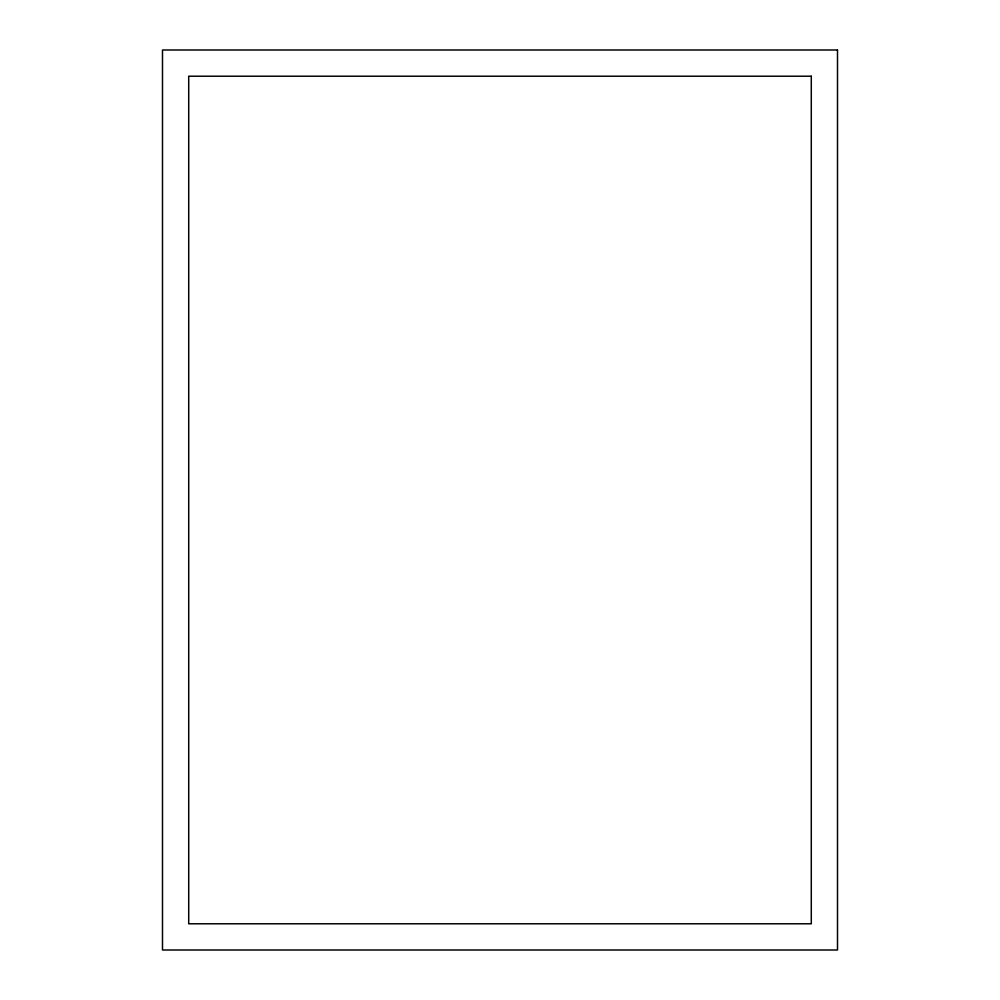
<?xml version="1.0" encoding="UTF-8"?>
<svg xmlns="http://www.w3.org/2000/svg" width="1000" height="1000" viewBox="0 0 1000 1000"><rect width="100%" height="100%" fill="white"/><g stroke="black" fill="none" stroke-linecap="round" stroke-linejoin="round"><path stroke-width="1.5" d="M837.5 50L162.5 50L162.5 950L837.5 950L837.5 50M811.287 76.213L188.713 76.213L188.713 923.787L811.287 923.787L811.287 76.213"/></g></svg>
